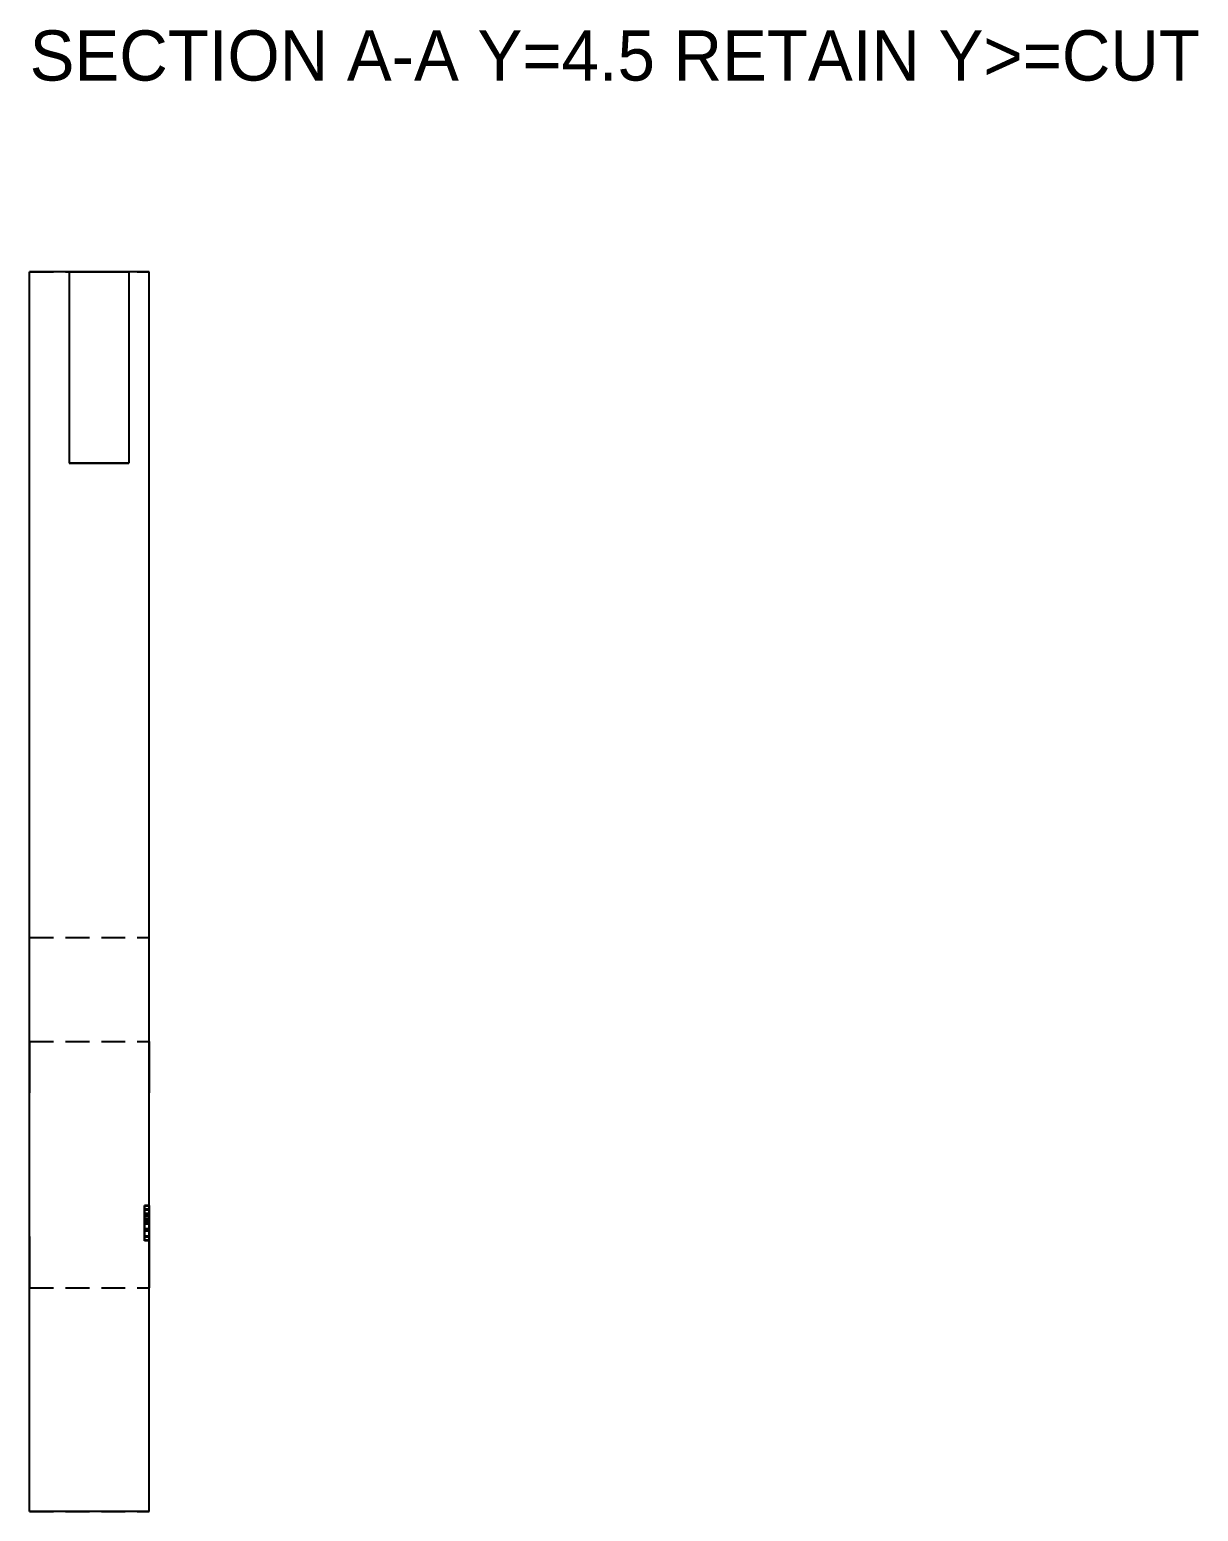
# Model space of a CAD drawing. Header units: millimetres. Extents: x -120 to 216, y -102 to 66.
# Drawn here: x -108.2 to -59.3, y -91.8 to -29.9 of the extents above; entities that cross this region are included whole.
import ezdxf

# ---------------------------------------------------------------- set-up
doc = ezdxf.new("R2010")
doc.units = ezdxf.units.MM
doc.linetypes.add('DASHED', pattern=[1.5, 1, -0.5])
for name, color, linetype in [('ANNOTATION', 7, 'Continuous'), ('HIDDEN', 8, 'DASHED'), ('VISIBLE', 7, 'Continuous')]:
    doc.layers.add(name, color=color, linetype=linetype)

msp = doc.modelspace()

# ---------------------------------------------------------------- linework, layer by layer
at = {"layer": 'HIDDEN'}
for points in [[(-108.2, -67.83169), (-108.2, -40)], [(-108.2, -40), (-103.2, -40)], [(-106.55, -40), (-106.51866, -40), (-106.42621, -40), (-106.27729, -40), (-106.07936, -40), (-105.84235, -40), (-105.57815, -40), (-105.3, -40), (-105.02185, -40), (-104.75765, -40), (-104.52064, -40), (-104.32271, -40), (-104.17379, -40), (-104.08134, -40), (-104.05, -40)], [(-104.05, -40), (-104.08134, -40), (-104.17379, -40), (-104.32271, -40), (-104.52064, -40), (-104.75765, -40), (-105.02185, -40), (-105.3, -40), (-105.57815, -40), (-105.84235, -40), (-106.07936, -40), (-106.27729, -40), (-106.42621, -40), (-106.51866, -40), (-106.55, -40)], [(-106.55, -40), (-106.55, -48)], [(-104.05, -40), (-104.05, -48)], [(-103.2, -67.83169), (-103.2, -40)], [(-106.55, -48), (-106.51866, -48), (-106.42621, -48), (-106.27729, -48), (-106.07936, -48), (-105.84235, -48), (-105.57815, -48), (-105.3, -48), (-105.02185, -48), (-104.75765, -48), (-104.52064, -48), (-104.32271, -48), (-104.17379, -48), (-104.08134, -48), (-104.05, -48)], [(-106.55, -48), (-106.51866, -48), (-106.42621, -48), (-106.27729, -48), (-106.07936, -48), (-105.84235, -48), (-105.57815, -48), (-105.3, -48), (-105.02185, -48), (-104.75765, -48), (-104.52064, -48), (-104.32271, -48), (-104.17379, -48), (-104.08134, -48), (-104.05, -48)], [(-104.05, -48), (-104.08134, -48), (-104.17379, -48), (-104.32271, -48), (-104.52064, -48), (-104.75765, -48), (-105.02185, -48), (-105.3, -48), (-105.57815, -48), (-105.84235, -48), (-106.07936, -48), (-106.27729, -48), (-106.42621, -48), (-106.51866, -48), (-106.55, -48)], [(-108.2, -91.83169), (-108.2, -67.83169)], [(-108.2, -67.83169), (-103.2, -67.83169)], [(-108.2, -67.83169), (-103.2, -67.83169)], [(-103.2, -91.83169), (-103.2, -67.83169)], [(-108.2, -74.33169), (-108.2, -74.09097), (-108.2, -73.85327), (-108.2, -73.62159), (-108.2, -73.39884), (-108.2, -73.18782), (-108.2, -72.99119), (-108.2, -72.81141), (-108.2, -72.65075), (-108.2, -72.51123), (-108.2, -72.39461), (-108.2, -72.30234), (-108.2, -72.23559), (-108.2, -72.19521), (-108.2, -72.18169)], [(-108.2, -72.18169), (-108.2, -72.19521), (-108.2, -72.23559), (-108.2, -72.30234), (-108.2, -72.39461), (-108.2, -72.51123), (-108.2, -72.65075), (-108.2, -72.81141), (-108.2, -72.99119), (-108.2, -73.18782), (-108.2, -73.39884), (-108.2, -73.62159), (-108.2, -73.85327), (-108.2, -74.09097), (-108.2, -74.33169)], [(-108.2, -72.18169), (-103.2, -72.18169)], [(-103.2, -74.33169), (-103.2, -74.09097), (-103.2, -73.85327), (-103.2, -73.62159), (-103.2, -73.39884), (-103.2, -73.18782), (-103.2, -72.99119), (-103.2, -72.81141), (-103.2, -72.65075), (-103.2, -72.51123), (-103.2, -72.39461), (-103.2, -72.30234), (-103.2, -72.23559), (-103.2, -72.19521), (-103.2, -72.18169)], [(-103.2, -72.18169), (-103.2, -72.19521), (-103.2, -72.23559), (-103.2, -72.30234), (-103.2, -72.39461), (-103.2, -72.51123), (-103.2, -72.65075), (-103.2, -72.81141), (-103.2, -72.99119), (-103.2, -73.18782), (-103.2, -73.39884), (-103.2, -73.62159), (-103.2, -73.85327), (-103.2, -74.09097), (-103.2, -74.33169)], [(-108.2, -80.33169), (-108.2, -74.33169)], [(-108.2, -80.33169), (-108.2, -74.33169)], [(-103.2, -80.33169), (-103.2, -74.33169)], [(-103.2, -80.33169), (-103.2, -74.33169)], [(-103.4, -79.08511), (-103.4, -79.06374), (-103.4, -79.04849), (-103.4, -79.03933), (-103.4, -79.03628)], [(-103.2, -79.03628), (-103.4, -79.03628)], [(-103.4, -79.03628), (-103.4, -79.03948), (-103.4, -79.0491), (-103.4, -79.06512), (-103.4, -79.08755)], [(-103.2, -79.05483), (-103.4, -79.05483)], [(-103.4, -79.05483), (-103.4, -79.05798), (-103.4, -79.06741), (-103.4, -79.08312), (-103.4, -79.10513)], [(-103.4, -79.152), (-103.4, -79.12923), (-103.4, -79.10949), (-103.4, -79.09279), (-103.4, -79.07913), (-103.4, -79.0685), (-103.4, -79.06091), (-103.4, -79.05635), (-103.4, -79.05483)], [(-103.2, -79.05483), (-103.4, -79.05483)], [(-103.2, -79.05483), (-103.4, -79.05483)], [(-103.4, -79.24624), (-103.4, -79.14907), (-103.4, -79.05483)], [(-103.4, -79.05483), (-103.4, -80.49233)], [(-103.2, -79.05483), (-103.4, -79.05483)], [(-103.4, -79.05483), (-103.4, -79.05662), (-103.4, -79.06197), (-103.4, -79.0709), (-103.4, -79.0834), (-103.4, -79.09947), (-103.4, -79.1191), (-103.4, -79.14231), (-103.4, -79.16909)], [(-103.4, -79.16079), (-103.4, -79.13596), (-103.4, -79.11443), (-103.4, -79.09622), (-103.4, -79.08132), (-103.4, -79.06973), (-103.4, -79.06146), (-103.4, -79.05649), (-103.4, -79.05483)], [(-103.4, -79.06069), (-103.4, -79.64858)], [(-103.4, -79.64858), (-103.4, -79.06069)], [(-103.4, -79.06069), (-103.4, -79.64858)], [(-103.2, -79.06069), (-103.4, -79.06069)], [(-103.2, -79.06069), (-103.4, -79.06069)], [(-103.2, -79.06069), (-103.4, -79.06069)], [(-103.4, -80.49233), (-103.4, -79.06069)], [(-103.2, -79.06069), (-103.4, -79.06069)], [(-103.2, -79.06069), (-103.4, -79.06069)], [(-103.4, -79.06069), (-103.4, -79.06197), (-103.4, -79.06582), (-103.4, -79.07223), (-103.4, -79.0812)], [(-103.4, -79.0812), (-103.4, -79.09823), (-103.4, -79.121), (-103.4, -79.1495), (-103.4, -79.18374)], [(-103.4, -79.22817), (-103.4, -79.18389), (-103.4, -79.14529), (-103.4, -79.11236), (-103.4, -79.08511)], [(-103.4, -79.08755), (-103.4, -79.1162), (-103.4, -79.1509), (-103.4, -79.19164), (-103.4, -79.23843)], [(-103.4, -79.10513), (-103.4, -79.13256), (-103.4, -79.16458), (-103.4, -79.20117), (-103.4, -79.24233)], [(-103.4, -79.42593), (-103.4, -79.38298), (-103.4, -79.34252), (-103.4, -79.30455), (-103.4, -79.26907), (-103.4, -79.23607), (-103.4, -79.20556), (-103.4, -79.17754), (-103.4, -79.152)], [(-103.4, -79.4689), (-103.4, -79.41986), (-103.4, -79.37383), (-103.4, -79.33081), (-103.4, -79.2908), (-103.4, -79.25379), (-103.4, -79.21978), (-103.4, -79.18878), (-103.4, -79.16079)], [(-103.4, -79.16909), (-103.4, -79.22964), (-103.4, -79.29702), (-103.4, -79.37124), (-103.4, -79.45229)], [(-103.4, -79.18374), (-103.4, -79.23492), (-103.4, -79.29275), (-103.4, -79.35723), (-103.4, -79.42837)], [(-103.4, -79.26284), (-103.4, -79.23507), (-103.4, -79.21523), (-103.4, -79.20333), (-103.4, -79.19937)], [(-103.2, -79.19937), (-103.4, -79.19937)], [(-103.4, -79.19937), (-103.4, -79.20037), (-103.4, -79.20339), (-103.4, -79.20843), (-103.4, -79.21548), (-103.4, -79.22454), (-103.4, -79.23562), (-103.4, -79.24871), (-103.4, -79.26382)], [(-103.4, -79.27212), (-103.4, -79.2553), (-103.4, -79.24072), (-103.4, -79.22838), (-103.4, -79.21829), (-103.4, -79.21044), (-103.4, -79.20483), (-103.4, -79.20146), (-103.4, -79.20034)], [(-103.2, -79.20034), (-103.4, -79.20034)], [(-103.4, -79.20034), (-103.4, -79.20153), (-103.4, -79.2051), (-103.4, -79.21105), (-103.4, -79.21938), (-103.4, -79.2301), (-103.4, -79.24319), (-103.4, -79.25866), (-103.4, -79.27651)], [(-103.2, -79.20327), (-103.4, -79.20327)], [(-103.4, -79.20327), (-103.4, -79.20721), (-103.4, -79.21902), (-103.4, -79.2387), (-103.4, -79.26626)], [(-103.4, -79.27261), (-103.4, -79.25636), (-103.4, -79.24227), (-103.4, -79.23036), (-103.4, -79.22061), (-103.4, -79.21302), (-103.4, -79.2076), (-103.4, -79.20435), (-103.4, -79.20327)], [(-103.4, -79.43081), (-103.4, -79.32595), (-103.4, -79.22817)], [(-103.4, -79.22964), (-103.4, -80.32339)], [(-103.4, -79.25894), (-103.4, -79.24612), (-103.4, -79.23696), (-103.4, -79.23147), (-103.4, -79.22964)], [(-103.2, -79.22964), (-103.4, -79.22964)], [(-103.2, -79.22964), (-103.4, -79.22964)], [(-103.4, -79.23843), (-103.4, -79.28988), (-103.4, -79.34463), (-103.4, -79.40267), (-103.4, -79.46401)], [(-103.4, -79.24233), (-103.4, -79.33193), (-103.4, -79.4269)], [(-103.4, -79.41421), (-103.4, -79.37771), (-103.4, -79.33755), (-103.4, -79.29373), (-103.4, -79.24624)], [(-103.4, -79.42056), (-103.4, -79.39165), (-103.4, -79.36523), (-103.4, -79.34129), (-103.4, -79.31985), (-103.4, -79.30089), (-103.4, -79.28442), (-103.4, -79.27043), (-103.4, -79.25894)], [(-103.4, -79.423), (-103.4, -79.37673), (-103.4, -79.33462), (-103.4, -79.29666), (-103.4, -79.26284)], [(-103.4, -79.26382), (-103.4, -79.28094), (-103.4, -79.30007), (-103.4, -79.32122), (-103.4, -79.34438), (-103.4, -79.36956), (-103.4, -79.39675), (-103.4, -79.42596), (-103.4, -79.45718)], [(-103.4, -79.26626), (-103.4, -79.29937), (-103.4, -79.33572), (-103.4, -79.3753), (-103.4, -79.41812)], [(-103.4, -79.44839), (-103.4, -79.39819), (-103.4, -79.35208), (-103.4, -79.31005), (-103.4, -79.27212)], [(-103.4, -79.47769), (-103.4, -79.44479), (-103.4, -79.41396), (-103.4, -79.38522), (-103.4, -79.35854), (-103.4, -79.33395), (-103.4, -79.31143), (-103.4, -79.29098), (-103.4, -79.27261)], [(-103.4, -79.27651), (-103.4, -79.31826), (-103.4, -79.36733), (-103.4, -79.42373), (-103.4, -79.48745)], [(-103.2, -79.08511), (-103.2, -79.06374), (-103.2, -79.04849), (-103.2, -79.03933), (-103.2, -79.03628)], [(-103.2, -79.03628), (-103.2, -79.03948), (-103.2, -79.0491), (-103.2, -79.06512), (-103.2, -79.08755)], [(-103.2, -79.05483), (-103.2, -79.05798), (-103.2, -79.06741), (-103.2, -79.08312), (-103.2, -79.10513)], [(-103.2, -79.152), (-103.2, -79.12923), (-103.2, -79.10949), (-103.2, -79.09279), (-103.2, -79.07913), (-103.2, -79.0685), (-103.2, -79.06091), (-103.2, -79.05635), (-103.2, -79.05483)], [(-103.2, -79.24624), (-103.2, -79.14907), (-103.2, -79.05483)], [(-103.2, -79.05483), (-103.2, -80.49233)], [(-103.2, -79.05483), (-103.2, -79.05662), (-103.2, -79.06197), (-103.2, -79.0709), (-103.2, -79.0834), (-103.2, -79.09947), (-103.2, -79.1191), (-103.2, -79.14231), (-103.2, -79.16909)], [(-103.2, -79.16079), (-103.2, -79.13596), (-103.2, -79.11443), (-103.2, -79.09622), (-103.2, -79.08132), (-103.2, -79.06973), (-103.2, -79.06146), (-103.2, -79.05649), (-103.2, -79.05483)], [(-103.2, -79.06069), (-103.2, -79.64858)], [(-103.2, -79.64858), (-103.2, -79.06069)], [(-103.2, -80.49233), (-103.2, -79.06069)], [(-103.2, -79.06069), (-103.2, -79.06197), (-103.2, -79.06582), (-103.2, -79.07223), (-103.2, -79.0812)], [(-103.2, -79.0812), (-103.2, -79.09823), (-103.2, -79.121), (-103.2, -79.1495), (-103.2, -79.18374)], [(-103.2, -79.22817), (-103.2, -79.18389), (-103.2, -79.14529), (-103.2, -79.11236), (-103.2, -79.08511)], [(-103.2, -79.08755), (-103.2, -79.1162), (-103.2, -79.1509), (-103.2, -79.19164), (-103.2, -79.23843)], [(-103.2, -79.10513), (-103.2, -79.13256), (-103.2, -79.16458), (-103.2, -79.20117), (-103.2, -79.24233)], [(-103.2, -79.42593), (-103.2, -79.38298), (-103.2, -79.34252), (-103.2, -79.30455), (-103.2, -79.26907), (-103.2, -79.23607), (-103.2, -79.20556), (-103.2, -79.17754), (-103.2, -79.152)], [(-103.2, -79.4689), (-103.2, -79.41986), (-103.2, -79.37383), (-103.2, -79.33081), (-103.2, -79.2908), (-103.2, -79.25379), (-103.2, -79.21978), (-103.2, -79.18878), (-103.2, -79.16079)], [(-103.2, -79.16909), (-103.2, -79.22964), (-103.2, -79.29702), (-103.2, -79.37124), (-103.2, -79.45229)], [(-103.2, -79.18374), (-103.2, -79.23492), (-103.2, -79.29275), (-103.2, -79.35723), (-103.2, -79.42837)], [(-103.2, -79.26284), (-103.2, -79.23507), (-103.2, -79.21523), (-103.2, -79.20333), (-103.2, -79.19937)], [(-103.2, -79.19937), (-103.2, -79.20037), (-103.2, -79.20339), (-103.2, -79.20843), (-103.2, -79.21548), (-103.2, -79.22454), (-103.2, -79.23562), (-103.2, -79.24871), (-103.2, -79.26382)], [(-103.2, -79.27212), (-103.2, -79.2553), (-103.2, -79.24072), (-103.2, -79.22838), (-103.2, -79.21829), (-103.2, -79.21044), (-103.2, -79.20483), (-103.2, -79.20146), (-103.2, -79.20034)], [(-103.2, -79.20034), (-103.2, -79.20153), (-103.2, -79.2051), (-103.2, -79.21105), (-103.2, -79.21938), (-103.2, -79.2301), (-103.2, -79.24319), (-103.2, -79.25866), (-103.2, -79.27651)], [(-103.2, -79.20327), (-103.2, -79.20721), (-103.2, -79.21902), (-103.2, -79.2387), (-103.2, -79.26626)], [(-103.2, -79.27261), (-103.2, -79.25636), (-103.2, -79.24227), (-103.2, -79.23036), (-103.2, -79.22061), (-103.2, -79.21302), (-103.2, -79.2076), (-103.2, -79.20435), (-103.2, -79.20327)], [(-103.2, -79.43081), (-103.2, -79.32595), (-103.2, -79.22817)], [(-103.2, -79.22964), (-103.2, -80.32339)], [(-103.2, -79.25894), (-103.2, -79.24612), (-103.2, -79.23696), (-103.2, -79.23147), (-103.2, -79.22964)], [(-103.2, -79.23843), (-103.2, -79.28988), (-103.2, -79.34463), (-103.2, -79.40267), (-103.2, -79.46401)], [(-103.2, -79.24233), (-103.2, -79.33193), (-103.2, -79.4269)], [(-103.2, -79.41421), (-103.2, -79.37771), (-103.2, -79.33755), (-103.2, -79.29373), (-103.2, -79.24624)], [(-103.2, -79.42056), (-103.2, -79.39165), (-103.2, -79.36523), (-103.2, -79.34129), (-103.2, -79.31985), (-103.2, -79.30089), (-103.2, -79.28442), (-103.2, -79.27043), (-103.2, -79.25894)], [(-103.2, -79.423), (-103.2, -79.37673), (-103.2, -79.33462), (-103.2, -79.29666), (-103.2, -79.26284)], [(-103.2, -79.26382), (-103.2, -79.28094), (-103.2, -79.30007), (-103.2, -79.32122), (-103.2, -79.34438), (-103.2, -79.36956), (-103.2, -79.39675), (-103.2, -79.42596), (-103.2, -79.45718)], [(-103.2, -79.26626), (-103.2, -79.29937), (-103.2, -79.33572), (-103.2, -79.3753), (-103.2, -79.41812)], [(-103.2, -79.44839), (-103.2, -79.39819), (-103.2, -79.35208), (-103.2, -79.31005), (-103.2, -79.27212)], [(-103.2, -79.47769), (-103.2, -79.44479), (-103.2, -79.41396), (-103.2, -79.38522), (-103.2, -79.35854), (-103.2, -79.33395), (-103.2, -79.31143), (-103.2, -79.29098), (-103.2, -79.27261)], [(-103.2, -79.27651), (-103.2, -79.31826), (-103.2, -79.36733), (-103.2, -79.42373), (-103.2, -79.48745)], [(-103.4, -80.49233), (-103.4, -79.37222)], [(-103.2, -79.37222), (-103.4, -79.37222)], [(-103.4, -79.37222), (-103.4, -79.49331)], [(-103.2, -79.41421), (-103.4, -79.41421)], [(-103.4, -79.58413), (-103.4, -79.41421)], [(-103.4, -79.41812), (-103.4, -79.45498), (-103.4, -79.48843), (-103.4, -79.51846), (-103.4, -79.54507)], [(-103.4, -79.76577), (-103.4, -79.71124), (-103.4, -79.65997), (-103.4, -79.61194), (-103.4, -79.56716), (-103.4, -79.52564), (-103.4, -79.48736), (-103.4, -79.45233), (-103.4, -79.42056)], [(-103.4, -79.60366), (-103.4, -79.5704), (-103.4, -79.5292), (-103.4, -79.48007), (-103.4, -79.423)], [(-103.2, -79.42593), (-103.4, -79.42593)], [(-103.4, -79.45718), (-103.4, -79.42593)], [(-103.4, -79.4269), (-103.4, -79.47225), (-103.4, -79.51553), (-103.4, -79.55673), (-103.4, -79.59585)], [(-103.4, -79.42837), (-103.4, -79.50549), (-103.4, -79.58791), (-103.4, -79.67565), (-103.4, -79.7687)], [(-103.4, -79.60903), (-103.4, -79.56805), (-103.4, -79.52468), (-103.4, -79.47894), (-103.4, -79.43081)], [(-103.4, -79.65981), (-103.4, -79.55105), (-103.4, -79.44839)], [(-103.4, -79.45229), (-103.4, -79.62124)], [(-103.2, -79.45718), (-103.4, -79.45718)], [(-103.2, -79.46401), (-103.4, -79.46401)], [(-103.4, -79.46401), (-103.4, -79.47769)], [(-103.2, -79.4689), (-103.4, -79.4689)], [(-103.4, -79.48745), (-103.4, -79.4689)], [(-103.2, -79.47769), (-103.4, -79.47769)], [(-103.2, -79.48745), (-103.4, -79.48745)], [(-103.4, -79.49331), (-103.4, -79.52169), (-103.4, -79.54629), (-103.4, -79.5671), (-103.4, -79.58413)], [(-103.4, -79.54507), (-103.4, -79.64712)], [(-103.2, -79.58413), (-103.4, -79.58413)], [(-103.4, -79.59585), (-103.4, -79.63198), (-103.4, -79.66421), (-103.4, -79.69253), (-103.4, -79.71694)], [(-103.4, -79.66226), (-103.4, -79.65859), (-103.4, -79.64761), (-103.4, -79.6293), (-103.4, -79.60366)], [(-103.4, -79.74233), (-103.4, -79.71386), (-103.4, -79.68215), (-103.4, -79.64721), (-103.4, -79.60903)], [(-103.4, -79.62124), (-103.4, -79.70645), (-103.4, -79.79604)], [(-103.4, -79.64712), (-103.4, -79.69607), (-103.4, -79.73843)], [(-103.2, -79.64858), (-103.4, -79.64858)], [(-103.4, -79.96304), (-103.4, -79.91643), (-103.4, -79.87231), (-103.4, -79.83067), (-103.4, -79.79153), (-103.4, -79.75487), (-103.4, -79.7207), (-103.4, -79.68901), (-103.4, -79.65981)], [(-103.4, -79.8146), (-103.4, -79.6603)], [(-103.2, -79.6603), (-103.4, -79.6603)], [(-103.4, -79.6603), (-103.4, -79.66226)], [(-103.2, -79.66226), (-103.4, -79.66226)], [(-103.2, -79.71694), (-103.4, -79.71694)], [(-103.4, -79.71694), (-103.4, -79.73553), (-103.4, -79.76199), (-103.4, -79.79632), (-103.4, -79.83853)], [(-103.4, -79.73843), (-103.4, -79.76916), (-103.4, -79.80374), (-103.4, -79.84216), (-103.4, -79.88442)], [(-103.4, -79.83169), (-103.4, -79.78567), (-103.4, -79.74233)], [(-103.4, -80.04165), (-103.4, -79.98174), (-103.4, -79.9158), (-103.4, -79.8438), (-103.4, -79.76577)], [(-103.4, -79.7687), (-103.4, -79.84792), (-103.4, -79.92251), (-103.4, -79.99246), (-103.4, -80.05776)], [(-103.4, -79.87368), (-103.4, -79.85526), (-103.4, -79.83929), (-103.4, -79.82578), (-103.4, -79.81472), (-103.4, -79.80612), (-103.4, -79.79998), (-103.4, -79.7963), (-103.4, -79.79507)], [(-103.2, -79.79507), (-103.4, -79.79507)], [(-103.4, -79.79507), (-103.4, -79.79629), (-103.4, -79.79995), (-103.4, -79.80605), (-103.4, -79.8146)], [(-103.4, -79.79604), (-103.4, -79.82006), (-103.4, -79.84622), (-103.4, -79.87451), (-103.4, -79.90493), (-103.4, -79.93749), (-103.4, -79.97219), (-103.4, -80.00903), (-103.4, -80.048)], [(-103.2, -79.8146), (-103.4, -79.8146)], [(-103.4, -79.81753), (-103.4, -80.49233)], [(-103.4, -80.49233), (-103.4, -79.81753)], [(-103.4, -79.81753), (-103.4, -80.49233)], [(-103.2, -79.81753), (-103.4, -79.81753)], [(-103.4, -79.90151), (-103.4, -79.88873), (-103.4, -79.87283), (-103.4, -79.85381), (-103.4, -79.83169)], [(-103.4, -79.83853), (-103.4, -79.88757), (-103.4, -79.94241), (-103.4, -80.00305), (-103.4, -80.06948)], [(-103.4, -80.07339), (-103.4, -80.0155), (-103.4, -79.96291), (-103.4, -79.91564), (-103.4, -79.87368)], [(-103.4, -79.88442), (-103.4, -79.93029), (-103.4, -79.97952), (-103.4, -80.0321), (-103.4, -80.08804)], [(-103.4, -79.98599), (-103.4, -79.96185), (-103.4, -79.93972), (-103.4, -79.91961), (-103.4, -79.90151)], [(-103.2, -80.49233), (-103.2, -79.37222)], [(-103.2, -79.37222), (-103.2, -79.49331)], [(-103.2, -79.58413), (-103.2, -79.41421)], [(-103.2, -79.41812), (-103.2, -79.45498), (-103.2, -79.48843), (-103.2, -79.51846), (-103.2, -79.54507)], [(-103.2, -79.76577), (-103.2, -79.71124), (-103.2, -79.65997), (-103.2, -79.61194), (-103.2, -79.56716), (-103.2, -79.52564), (-103.2, -79.48736), (-103.2, -79.45233), (-103.2, -79.42056)], [(-103.2, -79.60366), (-103.2, -79.5704), (-103.2, -79.5292), (-103.2, -79.48007), (-103.2, -79.423)], [(-103.2, -79.45718), (-103.2, -79.42593)], [(-103.2, -79.4269), (-103.2, -79.47225), (-103.2, -79.51553), (-103.2, -79.55673), (-103.2, -79.59585)], [(-103.2, -79.42837), (-103.2, -79.50549), (-103.2, -79.58791), (-103.2, -79.67565), (-103.2, -79.7687)], [(-103.2, -79.60903), (-103.2, -79.56805), (-103.2, -79.52468), (-103.2, -79.47894), (-103.2, -79.43081)], [(-103.2, -79.65981), (-103.2, -79.55105), (-103.2, -79.44839)], [(-103.2, -79.45229), (-103.2, -79.62124)], [(-103.2, -79.46401), (-103.2, -79.47769)], [(-103.2, -79.48745), (-103.2, -79.4689)], [(-103.2, -79.49331), (-103.2, -79.52169), (-103.2, -79.54629), (-103.2, -79.5671), (-103.2, -79.58413)], [(-103.2, -79.54507), (-103.2, -79.64712)], [(-103.2, -79.59585), (-103.2, -79.63198), (-103.2, -79.66421), (-103.2, -79.69253), (-103.2, -79.71694)], [(-103.2, -79.66226), (-103.2, -79.65859), (-103.2, -79.64761), (-103.2, -79.6293), (-103.2, -79.60366)], [(-103.2, -79.74233), (-103.2, -79.71386), (-103.2, -79.68215), (-103.2, -79.64721), (-103.2, -79.60903)], [(-103.2, -79.62124), (-103.2, -79.70645), (-103.2, -79.79604)], [(-103.2, -79.64712), (-103.2, -79.69607), (-103.2, -79.73843)], [(-103.2, -79.96304), (-103.2, -79.91643), (-103.2, -79.87231), (-103.2, -79.83067), (-103.2, -79.79153), (-103.2, -79.75487), (-103.2, -79.7207), (-103.2, -79.68901), (-103.2, -79.65981)], [(-103.2, -79.8146), (-103.2, -79.6603)], [(-103.2, -79.6603), (-103.2, -79.66226)], [(-103.2, -79.71694), (-103.2, -79.73553), (-103.2, -79.76199), (-103.2, -79.79632), (-103.2, -79.83853)], [(-103.2, -79.73843), (-103.2, -79.76916), (-103.2, -79.80374), (-103.2, -79.84216), (-103.2, -79.88442)], [(-103.2, -79.83169), (-103.2, -79.78567), (-103.2, -79.74233)], [(-103.2, -80.04165), (-103.2, -79.98174), (-103.2, -79.9158), (-103.2, -79.8438), (-103.2, -79.76577)], [(-103.2, -79.7687), (-103.2, -79.84792), (-103.2, -79.92251), (-103.2, -79.99246), (-103.2, -80.05776)], [(-103.2, -79.87368), (-103.2, -79.85526), (-103.2, -79.83929), (-103.2, -79.82578), (-103.2, -79.81472), (-103.2, -79.80612), (-103.2, -79.79998), (-103.2, -79.7963), (-103.2, -79.79507)], [(-103.2, -79.79507), (-103.2, -79.79629), (-103.2, -79.79995), (-103.2, -79.80605), (-103.2, -79.8146)], [(-103.2, -79.79604), (-103.2, -79.82006), (-103.2, -79.84622), (-103.2, -79.87451), (-103.2, -79.90493), (-103.2, -79.93749), (-103.2, -79.97219), (-103.2, -80.00903), (-103.2, -80.048)], [(-103.2, -80.49233), (-103.2, -79.81753)], [(-103.2, -79.81753), (-103.2, -80.49233)], [(-103.2, -79.90151), (-103.2, -79.88873), (-103.2, -79.87283), (-103.2, -79.85381), (-103.2, -79.83169)], [(-103.2, -79.83853), (-103.2, -79.88757), (-103.2, -79.94241), (-103.2, -80.00305), (-103.2, -80.06948)], [(-103.2, -80.07339), (-103.2, -80.0155), (-103.2, -79.96291), (-103.2, -79.91564), (-103.2, -79.87368)], [(-103.2, -79.88442), (-103.2, -79.93029), (-103.2, -79.97952), (-103.2, -80.0321), (-103.2, -80.08804)], [(-103.2, -79.98599), (-103.2, -79.96185), (-103.2, -79.93972), (-103.2, -79.91961), (-103.2, -79.90151)], [(-108.2, -80.33169), (-108.2, -80.57241), (-108.2, -80.81011), (-108.2, -81.04179), (-108.2, -81.26454), (-108.2, -81.47556), (-108.2, -81.67219), (-108.2, -81.85197), (-108.2, -82.01263), (-108.2, -82.15215), (-108.2, -82.26877), (-108.2, -82.36104), (-108.2, -82.42778), (-108.2, -82.46817), (-108.2, -82.48169)], [(-108.2, -82.48169), (-108.2, -82.46817), (-108.2, -82.42778), (-108.2, -82.36104), (-108.2, -82.26877), (-108.2, -82.15215), (-108.2, -82.01263), (-108.2, -81.85197), (-108.2, -81.67219), (-108.2, -81.47556), (-108.2, -81.26454), (-108.2, -81.04179), (-108.2, -80.81011), (-108.2, -80.57241), (-108.2, -80.33169)], [(-103.4, -80.17983), (-103.4, -80.13113), (-103.4, -80.07876), (-103.4, -80.02273), (-103.4, -79.96304)], [(-103.4, -80.10366), (-103.4, -80.07104), (-103.4, -80.04055), (-103.4, -80.0122), (-103.4, -79.98599)], [(-103.4, -80.03237), (-103.4, -80.01675)], [(-103.2, -80.01675), (-103.4, -80.01675)], [(-103.4, -80.01675), (-103.4, -80.06805), (-103.4, -80.11453), (-103.4, -80.15618), (-103.4, -80.19302)], [(-103.4, -80.2897), (-103.4, -80.23095), (-103.4, -80.16848), (-103.4, -80.10229), (-103.4, -80.03237)], [(-103.2, -80.03237), (-103.4, -80.03237)], [(-103.4, -80.2228), (-103.4, -80.18621), (-103.4, -80.14382), (-103.4, -80.09564), (-103.4, -80.04165)], [(-103.4, -80.048), (-103.4, -80.07987), (-103.4, -80.10906), (-103.4, -80.13559), (-103.4, -80.15945), (-103.4, -80.18063), (-103.4, -80.19915), (-103.4, -80.215), (-103.4, -80.22817)], [(-103.4, -80.05776), (-103.4, -80.11804), (-103.4, -80.17288), (-103.4, -80.22228), (-103.4, -80.26626)], [(-103.4, -80.06948), (-103.4, -80.15966), (-103.4, -80.2427), (-103.4, -80.3186), (-103.4, -80.38735)], [(-103.4, -80.28628), (-103.4, -80.24075), (-103.4, -80.19009), (-103.4, -80.1343), (-103.4, -80.07339)], [(-103.4, -80.08804), (-103.4, -80.199), (-103.4, -80.30337)], [(-103.4, -80.1144), (-103.4, -80.09097)], [(-103.2, -80.09097), (-103.4, -80.09097)], [(-103.4, -80.09097), (-103.4, -80.12702), (-103.4, -80.16046), (-103.4, -80.19129), (-103.4, -80.21951), (-103.4, -80.24512), (-103.4, -80.26812), (-103.4, -80.28851), (-103.4, -80.3063)], [(-103.4, -80.22622), (-103.4, -80.1675), (-103.4, -80.10366)], [(-103.4, -80.40542), (-103.4, -80.37631), (-103.4, -80.34512), (-103.4, -80.31185), (-103.4, -80.27651), (-103.4, -80.2391), (-103.4, -80.19961), (-103.4, -80.15804), (-103.4, -80.1144)], [(-103.2, -80.1144), (-103.4, -80.1144)], [(-103.4, -80.37026), (-103.4, -80.17983)], [(-103.4, -80.19302), (-103.4, -80.22579), (-103.4, -80.25527), (-103.4, -80.28146), (-103.4, -80.30435)], [(-103.4, -80.29702), (-103.4, -80.28249), (-103.4, -80.26528), (-103.4, -80.24539), (-103.4, -80.2228)], [(-103.4, -80.3146), (-103.4, -80.29699), (-103.4, -80.27639), (-103.4, -80.2528), (-103.4, -80.22622)], [(-103.4, -80.22817), (-103.4, -80.32339)], [(-103.4, -80.26626), (-103.4, -80.30532), (-103.4, -80.33999), (-103.4, -80.37026), (-103.4, -80.39614)], [(-103.4, -80.37222), (-103.4, -80.37087), (-103.4, -80.36685), (-103.4, -80.36013), (-103.4, -80.35073), (-103.4, -80.33865), (-103.4, -80.32388), (-103.4, -80.30642), (-103.4, -80.28628)], [(-103.4, -80.46011), (-103.4, -80.42822), (-103.4, -80.38918), (-103.4, -80.34301), (-103.4, -80.2897)], [(-103.4, -80.32339), (-103.4, -80.32174), (-103.4, -80.3168), (-103.4, -80.30856), (-103.4, -80.29702)], [(-103.4, -80.30337), (-103.4, -80.3511), (-103.4, -80.39321), (-103.4, -80.42971), (-103.4, -80.4606)], [(-103.4, -80.30435), (-103.4, -80.32293), (-103.4, -80.33621), (-103.4, -80.34417), (-103.4, -80.34683)], [(-103.4, -80.3063), (-103.4, -80.32175), (-103.4, -80.33514), (-103.4, -80.34647), (-103.4, -80.35574), (-103.4, -80.36295), (-103.4, -80.3681), (-103.4, -80.37119), (-103.4, -80.37222)], [(-103.4, -80.34683), (-103.4, -80.34481), (-103.4, -80.33877), (-103.4, -80.3287), (-103.4, -80.3146)], [(-103.2, -80.32339), (-103.4, -80.32339)], [(-103.2, -80.32339), (-103.4, -80.32339)], [(-103.4, -80.32339), (-103.4, -80.49233)], [(-103.2, -80.32339), (-103.4, -80.32339)], [(-103.2, -80.32339), (-103.4, -80.32339)], [(-103.2, -80.34683), (-103.4, -80.34683)], [(-103.4, -80.49233), (-103.4, -80.43008), (-103.4, -80.37026)], [(-103.2, -80.37222), (-103.4, -80.37222)], [(-103.4, -80.38735), (-103.4, -80.41791), (-103.4, -80.44439), (-103.4, -80.4668), (-103.4, -80.48513), (-103.4, -80.49939), (-103.4, -80.50958), (-103.4, -80.51569), (-103.4, -80.51772)], [(-103.4, -80.39614), (-103.4, -80.41839), (-103.4, -80.43777), (-103.4, -80.45428), (-103.4, -80.46792)], [(-103.4, -80.51772), (-103.4, -80.51597), (-103.4, -80.51071), (-103.4, -80.50193), (-103.4, -80.48965), (-103.4, -80.47386), (-103.4, -80.45455), (-103.4, -80.43174), (-103.4, -80.40542)], [(-103.4, -80.51675), (-103.4, -80.51321), (-103.4, -80.50259), (-103.4, -80.48489), (-103.4, -80.46011)], [(-103.4, -80.4606), (-103.4, -80.48516), (-103.4, -80.50271), (-103.4, -80.51324), (-103.4, -80.51675)], [(-103.4, -80.46792), (-103.4, -80.4786), (-103.4, -80.48623), (-103.4, -80.49081), (-103.4, -80.49233)], [(-103.2, -80.49233), (-103.4, -80.49233)], [(-103.2, -80.49233), (-103.4, -80.49233)], [(-103.2, -80.49233), (-103.4, -80.49233)], [(-103.2, -80.49233), (-103.4, -80.49233)], [(-103.2, -80.49233), (-103.4, -80.49233)], [(-103.2, -80.49233), (-103.4, -80.49233)], [(-103.2, -80.49233), (-103.4, -80.49233)], [(-103.2, -80.49233), (-103.4, -80.49233)], [(-103.2, -80.49233), (-103.4, -80.49233)], [(-103.2, -80.51675), (-103.4, -80.51675)], [(-103.2, -80.51772), (-103.4, -80.51772)], [(-103.2, -80.17983), (-103.2, -80.13113), (-103.2, -80.07876), (-103.2, -80.02273), (-103.2, -79.96304)], [(-103.2, -80.10366), (-103.2, -80.07104), (-103.2, -80.04055), (-103.2, -80.0122), (-103.2, -79.98599)], [(-103.2, -80.03237), (-103.2, -80.01675)], [(-103.2, -80.01675), (-103.2, -80.06805), (-103.2, -80.11453), (-103.2, -80.15618), (-103.2, -80.19302)], [(-103.2, -80.2897), (-103.2, -80.23095), (-103.2, -80.16848), (-103.2, -80.10229), (-103.2, -80.03237)], [(-103.2, -80.2228), (-103.2, -80.18621), (-103.2, -80.14382), (-103.2, -80.09564), (-103.2, -80.04165)], [(-103.2, -80.048), (-103.2, -80.07987), (-103.2, -80.10906), (-103.2, -80.13559), (-103.2, -80.15945), (-103.2, -80.18063), (-103.2, -80.19915), (-103.2, -80.215), (-103.2, -80.22817)], [(-103.2, -80.05776), (-103.2, -80.11804), (-103.2, -80.17288), (-103.2, -80.22228), (-103.2, -80.26626)], [(-103.2, -80.06948), (-103.2, -80.15966), (-103.2, -80.2427), (-103.2, -80.3186), (-103.2, -80.38735)], [(-103.2, -80.28628), (-103.2, -80.24075), (-103.2, -80.19009), (-103.2, -80.1343), (-103.2, -80.07339)], [(-103.2, -80.08804), (-103.2, -80.199), (-103.2, -80.30337)], [(-103.2, -80.1144), (-103.2, -80.09097)], [(-103.2, -80.09097), (-103.2, -80.12702), (-103.2, -80.16046), (-103.2, -80.19129), (-103.2, -80.21951), (-103.2, -80.24512), (-103.2, -80.26812), (-103.2, -80.28851), (-103.2, -80.3063)], [(-103.2, -80.22622), (-103.2, -80.1675), (-103.2, -80.10366)], [(-103.2, -80.40542), (-103.2, -80.37631), (-103.2, -80.34512), (-103.2, -80.31185), (-103.2, -80.27651), (-103.2, -80.2391), (-103.2, -80.19961), (-103.2, -80.15804), (-103.2, -80.1144)], [(-103.2, -80.37026), (-103.2, -80.17983)], [(-103.2, -80.19302), (-103.2, -80.22579), (-103.2, -80.25527), (-103.2, -80.28146), (-103.2, -80.30435)], [(-103.2, -80.29702), (-103.2, -80.28249), (-103.2, -80.26528), (-103.2, -80.24539), (-103.2, -80.2228)], [(-103.2, -80.3146), (-103.2, -80.29699), (-103.2, -80.27639), (-103.2, -80.2528), (-103.2, -80.22622)], [(-103.2, -80.22817), (-103.2, -80.32339)], [(-103.2, -80.26626), (-103.2, -80.30532), (-103.2, -80.33999), (-103.2, -80.37026), (-103.2, -80.39614)], [(-103.2, -80.37222), (-103.2, -80.37087), (-103.2, -80.36685), (-103.2, -80.36013), (-103.2, -80.35073), (-103.2, -80.33865), (-103.2, -80.32388), (-103.2, -80.30642), (-103.2, -80.28628)], [(-103.2, -80.46011), (-103.2, -80.42822), (-103.2, -80.38918), (-103.2, -80.34301), (-103.2, -80.2897)], [(-103.2, -80.32339), (-103.2, -80.32174), (-103.2, -80.3168), (-103.2, -80.30856), (-103.2, -80.29702)], [(-103.2, -80.30337), (-103.2, -80.3511), (-103.2, -80.39321), (-103.2, -80.42971), (-103.2, -80.4606)], [(-103.2, -80.30435), (-103.2, -80.32293), (-103.2, -80.33621), (-103.2, -80.34417), (-103.2, -80.34683)], [(-103.2, -80.3063), (-103.2, -80.32175), (-103.2, -80.33514), (-103.2, -80.34647), (-103.2, -80.35574), (-103.2, -80.36295), (-103.2, -80.3681), (-103.2, -80.37119), (-103.2, -80.37222)], [(-103.2, -80.34683), (-103.2, -80.34481), (-103.2, -80.33877), (-103.2, -80.3287), (-103.2, -80.3146)], [(-103.2, -80.32339), (-103.2, -80.49233)], [(-103.2, -80.33169), (-103.2, -80.57241), (-103.2, -80.81011), (-103.2, -81.04179), (-103.2, -81.26454), (-103.2, -81.47556), (-103.2, -81.67219), (-103.2, -81.85197), (-103.2, -82.01263), (-103.2, -82.15215), (-103.2, -82.26877), (-103.2, -82.36104), (-103.2, -82.42778), (-103.2, -82.46817), (-103.2, -82.48169)], [(-103.2, -82.48169), (-103.2, -82.46817), (-103.2, -82.42778), (-103.2, -82.36104), (-103.2, -82.26877), (-103.2, -82.15215), (-103.2, -82.01263), (-103.2, -81.85197), (-103.2, -81.67219), (-103.2, -81.47556), (-103.2, -81.26454), (-103.2, -81.04179), (-103.2, -80.81011), (-103.2, -80.57241), (-103.2, -80.33169)], [(-103.2, -80.49233), (-103.2, -80.43008), (-103.2, -80.37026)], [(-103.2, -80.38735), (-103.2, -80.41791), (-103.2, -80.44439), (-103.2, -80.4668), (-103.2, -80.48513), (-103.2, -80.49939), (-103.2, -80.50958), (-103.2, -80.51569), (-103.2, -80.51772)], [(-103.2, -80.39614), (-103.2, -80.41839), (-103.2, -80.43777), (-103.2, -80.45428), (-103.2, -80.46792)], [(-103.2, -80.51772), (-103.2, -80.51597), (-103.2, -80.51071), (-103.2, -80.50193), (-103.2, -80.48965), (-103.2, -80.47386), (-103.2, -80.45455), (-103.2, -80.43174), (-103.2, -80.40542)], [(-103.2, -80.51675), (-103.2, -80.51321), (-103.2, -80.50259), (-103.2, -80.48489), (-103.2, -80.46011)], [(-103.2, -80.4606), (-103.2, -80.48516), (-103.2, -80.50271), (-103.2, -80.51324), (-103.2, -80.51675)], [(-103.2, -80.46792), (-103.2, -80.4786), (-103.2, -80.48623), (-103.2, -80.49081), (-103.2, -80.49233)], [(-108.2, -82.48169), (-103.2, -82.48169)], [(-108.2, -91.83169), (-103.2, -91.83169)]]:
    msp.add_lwpolyline(points, dxfattribs=at)
at = {"layer": 'VISIBLE'}
for points in [[(-108.2, -91.83169), (-108.2, -40)], [(-106.55, -40), (-108.2, -40)], [(-106.55, -40), (-106.55, -48)], [(-106.55, -40), (-106.51866, -40), (-106.42621, -40), (-106.27729, -40), (-106.07936, -40), (-105.84235, -40), (-105.57815, -40), (-105.3, -40), (-105.02185, -40), (-104.75765, -40), (-104.52064, -40), (-104.32271, -40), (-104.17379, -40), (-104.08134, -40), (-104.05, -40)], [(-103.2, -40), (-104.05, -40)], [(-104.05, -40), (-104.05, -48)], [(-103.2, -79.06069), (-103.2, -40)], [(-106.55, -48), (-104.05, -48)], [(-103.4, -80.49233), (-103.4, -79.06069)], [(-103.4, -79.06069), (-103.2, -79.06069)], [(-103.2, -79.06069), (-103.2, -79.64858)], [(-103.4, -79.64858), (-103.4, -79.81753)], [(-103.2, -79.64858), (-103.4, -79.64858)], [(-103.2, -79.81753), (-103.4, -79.81753)], [(-103.2, -79.64858), (-103.2, -79.81753)], [(-103.2, -79.81753), (-103.2, -80.49233)], [(-103.2, -80.49233), (-103.4, -80.49233)], [(-103.2, -91.83169), (-103.2, -80.49233)], [(-103.2, -91.83169), (-108.2, -91.83169)]]:
    msp.add_lwpolyline(points, dxfattribs=at)

# ---------------------------------------------------------------- texts
at = {"layer": 'ANNOTATION'}
msp.add_text('SECTION A-A Y=4.5 RETAIN Y>=CUT', height=2.1, dxfattribs=at).set_placement((-108.2, -32))

doc.saveas('drawing.dxf')
